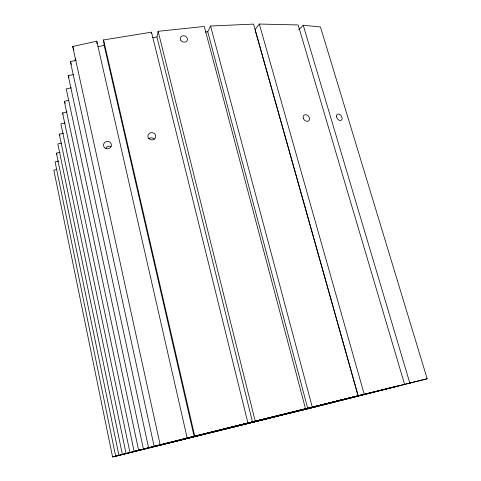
<?xml version="1.0" encoding="UTF-8"?>
<svg xmlns="http://www.w3.org/2000/svg" width="481" height="481" viewBox="0 0 481 481"><rect width="100%" height="100%" fill="white"/><g stroke="black" fill="none" stroke-linecap="round" stroke-linejoin="round"><path stroke-width="0.72" d="M75.066 60.498L75.421 58.315M151.238 33.604L151.503 32.179L103.535 39.941L104.185 45.436L194.083 436.333L154.112 446.254L70.394 61.61L76.202 60.335M194.083 436.333L252.483 421.897L156.974 37.001L158.123 31.295L204.293 26.473L305.513 408.778L301.004 409.914M298.767 29.714L303.246 25.246L320.454 26.978L427.182 378.787L307.69 408.267L207.744 31.77L210.564 26.004L253.583 24.116L358.171 395.785M255.062 29.726L259.331 24.05L298.148 24.94L404.587 384.349M173.31 441.582L173.623 441.486M174.032 441.456L174.338 441.36M179.72 439.941L180.141 439.814M180.225 439.874L180.634 439.754M186.64 438.173L187.181 438.017L96.771 41.228L72.703 46.489L160.119 444.709L161.448 444.42M186.893 438.167L187.416 438.017M172.992 442.021L174.062 441.744M177.705 440.824L178.866 440.524M182.702 439.556L183.946 439.237M178.108 440.758L179.233 440.47M182.96 439.526L184.175 439.213M187.993 438.215L189.4 437.89M193.609 436.79L194.949 436.483M199.585 435.275L201.154 434.872M205.952 433.658L207.654 433.219M199.326 435.377L200.836 434.986M212.752 431.932L214.598 431.457M205.471 433.82L207.107 433.399M212.019 432.154L213.792 431.704M220.033 430.086L222.042 429.569M227.844 428.102L230.032 427.543M219.017 430.381L220.941 429.894M226.503 428.487L228.589 427.952M234.53 426.449L238.636 425.36M243.17 424.26L247.931 422.997L151.503 32.179M252.483 421.897L307.69 408.267M213.077 432.112L215.356 431.541M218.843 430.657L221.248 430.056M224.946 429.118L227.477 428.481M231.403 427.489L234.085 426.815M238.251 425.757L241.095 425.042M245.532 423.923L248.545 423.16M253.283 421.963L256.487 421.158M261.556 419.877L264.965 419.017M270.394 417.646L274.038 416.726M279.864 415.253L283.772 414.267M286.129 413.708L294.234 411.628M296.512 411.087L300.775 410.01M217.953 430.91L220.28 430.327M223.845 429.425L226.292 428.805M230.074 427.849L232.66 427.2M236.67 426.19L239.4 425.499M243.663 424.422L246.561 423.695M251.094 422.546L254.166 421.771M259.006 420.55L262.271 419.727M267.448 418.422L270.923 417.544M276.467 416.143L280.176 415.211M279.984 415.458L284.049 414.436M288.39 413.341L292.67 412.271M297.324 411.093L301.84 409.962M302.555 409.8L311.622 407.503M312.211 407.371L322.066 404.87M322.523 404.78L327.627 403.499M327.874 403.403L333.249 402.056M333.543 402.008L338.967 400.649M339.532 400.469L345.256 399.038M345.364 399.032L351.136 397.589M352.068 397.318L364.231 394.294L259.331 24.05M250.835 422.787L254.19 421.951M255.357 421.675L261.039 420.226M262.151 419.961L268.278 418.404M269.33 418.157L275.932 416.48M276.918 416.251L280.82 415.271M284.956 414.225L289.063 413.203M293.488 412.085L297.811 411.002M327.146 403.781L332.479 402.447M347.288 398.755L331.674 402.663M347.541 398.659L358.195 396.013M358.742 395.851L369.823 393.097M370.701 392.845L382.245 389.983M383.501 389.634L412.548 382.461M285.425 414.255L327.375 403.751M342.815 399.927L352.357 397.553M362.927 394.901L122.372 454.431L57.822 143.915L61.424 143.104M363.654 394.703L374.158 392.081M386.123 389.081L134.145 451.394L62.554 112.921L66.937 111.947M299.982 410.672L324.092 404.635M324.266 404.581L332.99 402.405M342.394 400.048L112.578 456.95L53.818 170.136L56.698 169.48M427.182 378.787L409.818 383.062L303.246 25.246M71.296 87.801L66.222 88.919L143.41 449.013L400.24 385.528M315.668 406.752L112.578 456.95M117.442 455.735L115.656 456.156L55.081 161.856L58.634 161.051M120.689 454.9L118.915 455.321L56.415 153.126L60.059 152.303M122.372 454.431L124.128 454.016M127.784 453.078L126.052 453.481L59.307 134.175L63.594 133.213M131.674 452.074L129.966 452.471L60.883 123.857L65.133 122.908M134.145 451.394L135.822 451.01M140.248 449.873L138.618 450.246L64.334 101.299L68.693 100.331M143.41 449.013L144.985 448.653M150.072 447.348L148.563 447.685L68.236 75.721L73.31 74.603M154.112 446.254L155.543 445.941M98.172 46.585L104.185 45.436M152.615 37.59L156.974 37.001M204.99 31.98L207.744 31.77M56.415 153.126L57.095 154.359M59.307 134.175L59.933 135.408M62.554 112.921L63.137 114.177M64.334 101.299L65.224 103.313M68.236 75.721L69.011 77.651M70.394 61.61L71.441 64.37M72.703 46.489L73.936 49.922M255.267 30.447L358.068 395.839M210.564 26.004L312.277 407.106M158.123 31.295L255.213 421.2M103.535 39.941L194.745 436.147M96.771 41.228L97.138 43.969M105.898 147.932A3.896 3.644 -13.6 0 1 111.273 146.717M148.894 138.708A3.872 3.583 8.7 0 1 154.353 139.045M190.47 437.241A364.977 0.433 -13.9 0 1 395.135 386.718M183.477 439.027A355.339 0.409 -13.9 0 1 381.625 390.109M177.002 440.686A346.248 0.391 -13.9 0 1 369.017 393.278M170.977 442.225A337.65 0.373 -13.9 0 1 357.233 396.236M165.362 443.656A329.515 0.355 -13.9 0 1 346.182 399.008M160.119 444.997A321.789 0.337 -13.9 0 1 335.81 401.611M155.207 446.254A314.454 0.319 -13.9 0 1 326.046 404.064M150.595 447.432A307.473 0.307 -13.9 0 1 316.847 406.373M336.435 116.414A3.583 2.417 54.7 0 0 340.927 120.43A3.583 2.417 54.7 0 0 340.488 115.025A3.583 2.417 54.7 0 0 336.435 116.414M148.942 138.678A3.938 3.632 8.8 0 0 155.585 137.452A3.938 3.632 8.8 0 0 150.98 132.702A3.938 3.632 8.8 0 0 148.942 138.678M303.27 118.146A3.674 2.796 49.1 0 0 308.694 120.821A3.674 2.796 49.1 0 0 307.01 115.061A3.674 2.796 49.1 0 0 303.27 118.146M106.211 148.647A3.962 3.698 -13.5 0 0 111.303 144.21A3.962 3.698 -13.5 0 0 104.804 142.4A3.962 3.698 -13.5 0 0 106.211 148.647M180.742 40.151A3.65 3.12 23.9 0 0 186.923 40.945A3.65 3.12 23.9 0 0 183.982 35.774A3.65 3.12 23.9 0 0 180.742 40.151"/></g></svg>
